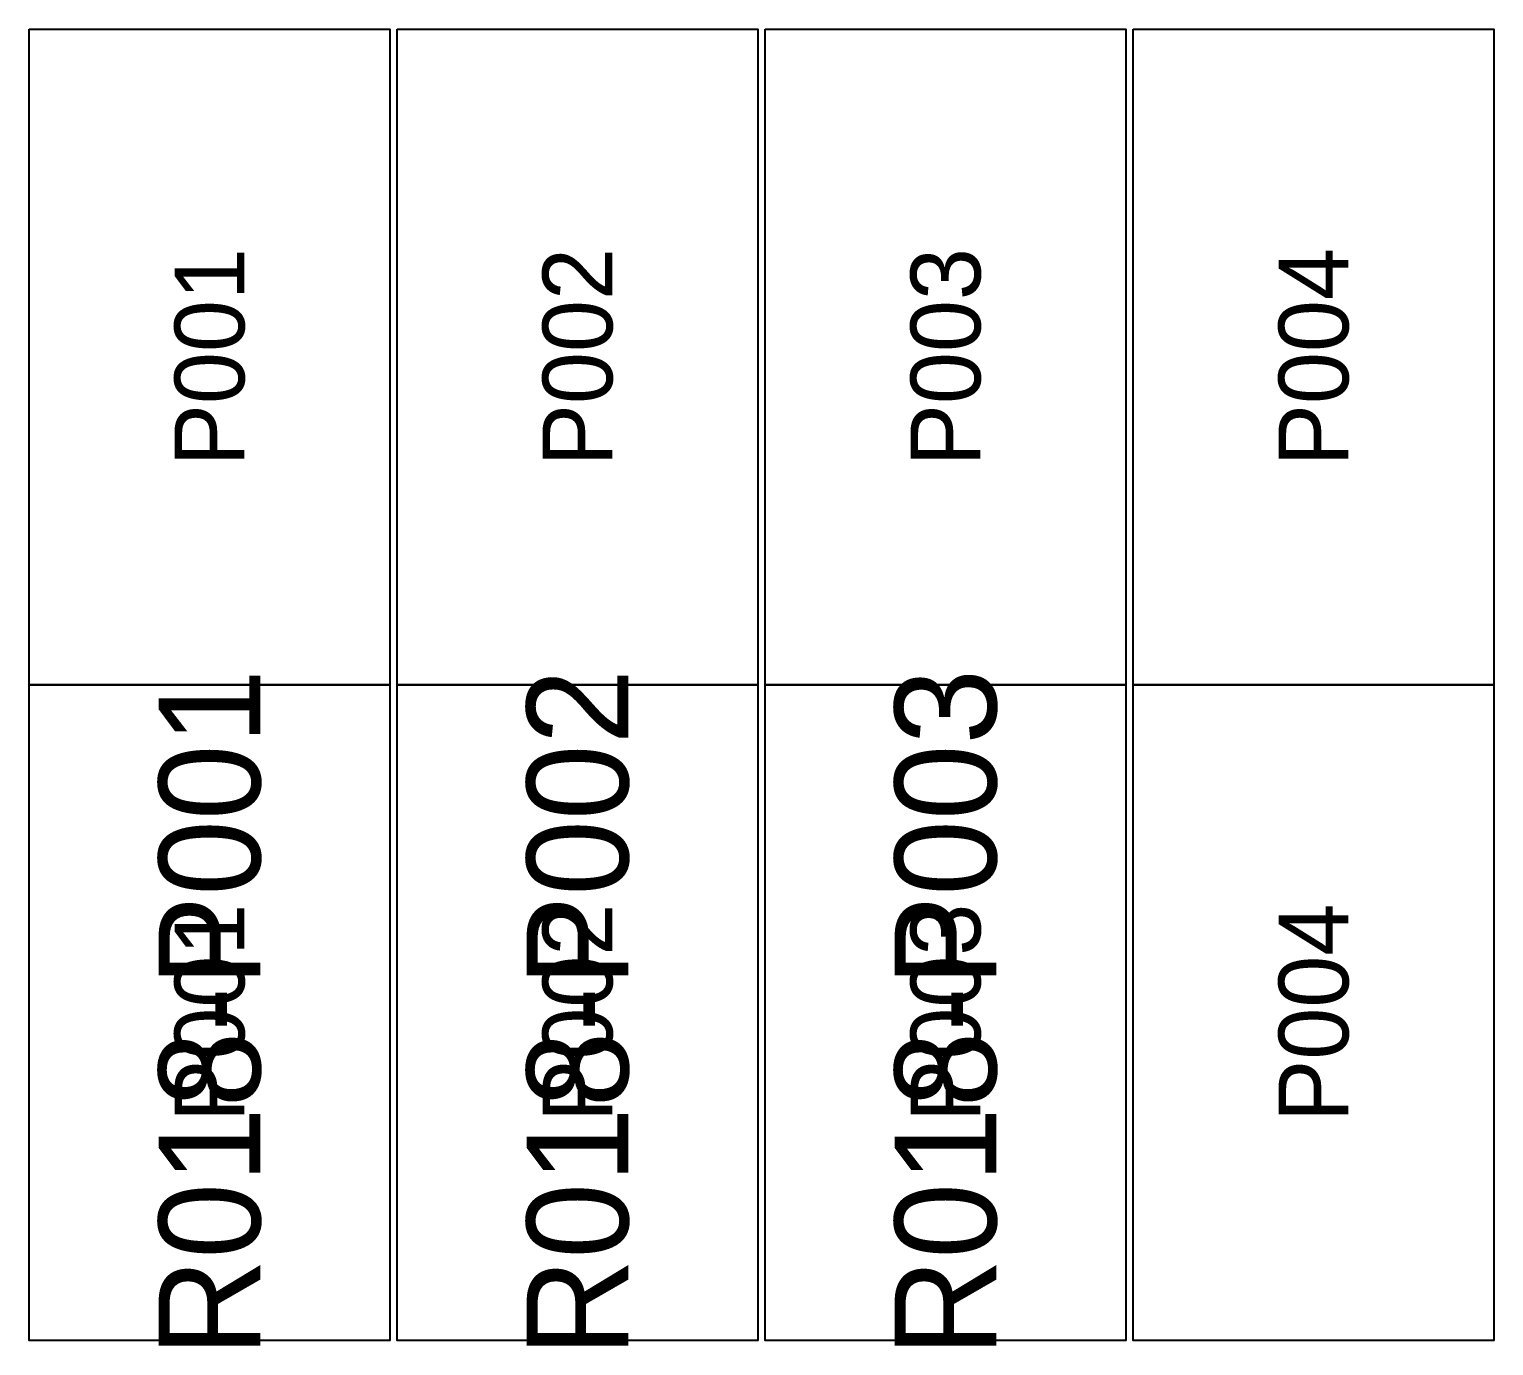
# Model space of a CAD drawing. Extents: x 296295 to 296770, y 651564 to 652121.
# Drawn here: x 296335.522 to 296340.13, y 652051.661 to 652055.803 of the extents above; entities that cross this region are included whole.
import ezdxf
from ezdxf.enums import TextEntityAlignment as Align

# ---------------------------------------------------------------- set-up
doc = ezdxf.new("R2010")
doc.units = 0

msp = doc.modelspace()

# ---------------------------------------------------------------- linework, layer by layer
at = {"layer": 'DEFECTIVE_PANELS'}
for points in [[(296335.522, 652053.74), (296336.656, 652053.74), (296336.656, 652051.677), (296335.522, 652051.677)], [(296336.68, 652053.74), (296337.814, 652053.74), (296337.814, 652051.677), (296336.68, 652051.677)], [(296337.838, 652053.74), (296338.972, 652053.74), (296338.972, 652051.677), (296337.838, 652051.677)]]:
    msp.add_lwpolyline(points, close=True, dxfattribs=at)
at = {"layer": 'PANELS_MASTER'}
for points in [[(296335.522, 652055.803), (296336.656, 652055.803), (296336.656, 652053.74), (296335.522, 652053.74)], [(296336.68, 652055.803), (296337.814, 652055.803), (296337.814, 652053.74), (296336.68, 652053.74)], [(296337.838, 652055.803), (296338.972, 652055.803), (296338.972, 652053.74), (296337.838, 652053.74)], [(296338.996, 652055.803), (296340.13, 652055.803), (296340.13, 652053.74), (296338.996, 652053.74)], [(296338.996, 652053.74), (296340.13, 652053.74), (296340.13, 652051.677), (296338.996, 652051.677)]]:
    msp.add_lwpolyline(points, close=True, dxfattribs=at)

# ---------------------------------------------------------------- texts
at = {"layer": 'DEFECT_LABELS'}
for s, p in [('R018-P001', (296336.089, 652052.708)), ('R018-P002', (296337.247, 652052.708)), ('R018-P003', (296338.405, 652052.708))]:
    msp.add_text(s, height=0.32, rotation=90, dxfattribs=at).set_placement(p, align=Align.MIDDLE_CENTER)
at = {"layer": 'PANEL_POSITION'}
for s, p in [('P001', (296336.089, 652054.771)), ('P002', (296337.247, 652054.771)), ('P003', (296338.405, 652054.771)), ('P004', (296339.563, 652054.771)), ('P001', (296336.089, 652052.708)), ('P002', (296337.247, 652052.708)), ('P003', (296338.405, 652052.708)), ('P004', (296339.563, 652052.708))]:
    msp.add_text(s, height=0.22, rotation=90, dxfattribs=at).set_placement(p, align=Align.MIDDLE_CENTER)

doc.saveas('drawing.dxf')
